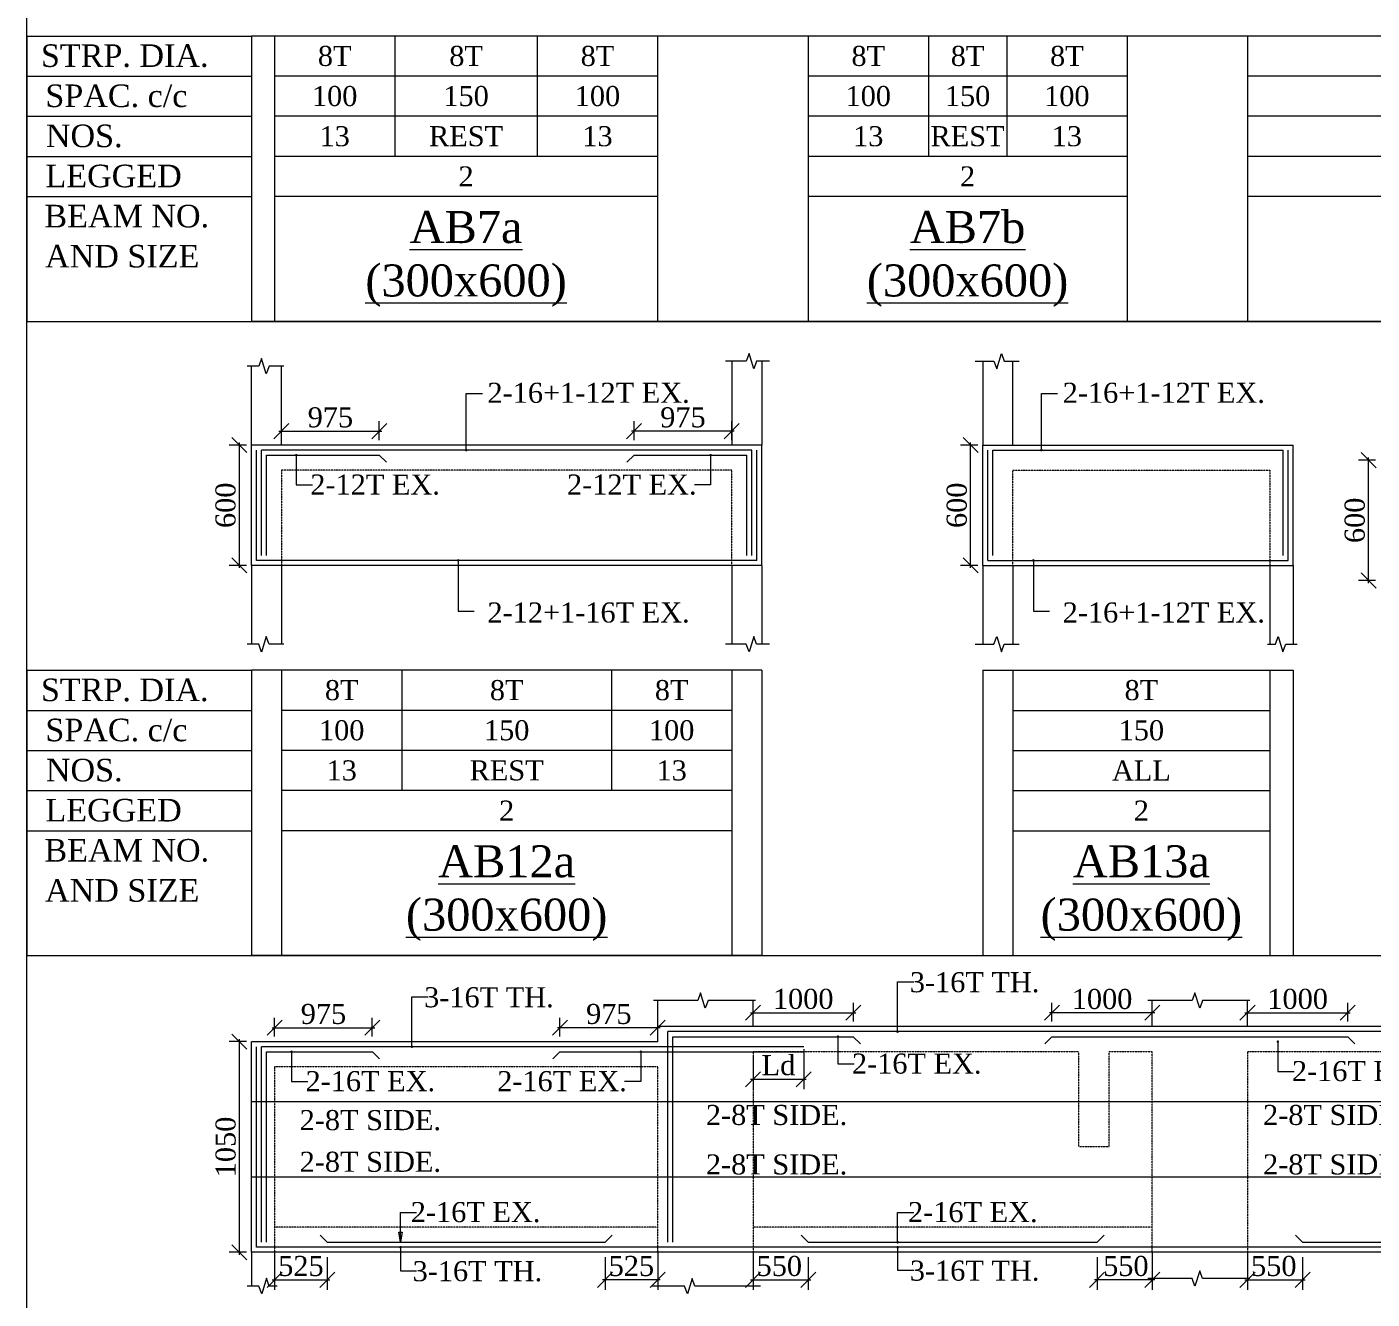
# Model space of a CAD drawing. Header units: inches. Extents: x 11017527 to 11245450, y -2821070 to -2693013.
# Drawn here: x 11057422 to 11070834, y -2780220 to -2767535 of the extents above; entities that cross this region are included whole.
import ezdxf
from ezdxf.enums import TextEntityAlignment as Align

# ---------------------------------------------------------------- set-up
doc = ezdxf.new("R2010")
doc.units = ezdxf.units.IN
doc.header["$LTSCALE"] = 0.5
doc.header["$MEASUREMENT"] = 0
doc.linetypes.add('HIDDEN', pattern=[9.525, 6.35, -3.175])
doc.layers.get('0').update_dxf_attribs({"lineweight": 0})
for name, color, linetype, lineweight in [('S-CUT OUT LINE', 9, 'Continuous', 9), ('S-DIM L.S.', 4, 'Continuous', 9), ('S-L.S.SECTION', 5, 'Continuous', 9), ('S-L.S.SLAB LINE', 8, 'HIDDEN', 5), ('S-L.S.STEEL', 6, 'Continuous', 15), ('S-SECTION MARK', 7, 'Continuous', 0), ('S-SHEET', 251, 'Continuous', 0), ('S-TEXT', 7, 'Continuous', 0), ('S-TEXT L.S. BEAM NO.', 30, 'Continuous', 5), ('S-TEXT. L.S.', 7, 'Continuous', 13)]:
    doc.layers.add(name, color=color, linetype=linetype, lineweight=lineweight)
doc.styles.add('135', font='arial.ttf', dxfattribs={"width": 0.8, "height": 135})
doc.styles.get("Standard").update_dxf_attribs({"font": 'times.ttf'})
doc.styles.add('TEXT', font='times.ttf')
doc.dimstyles.new('75', dxfattribs={"dimtxt": 135, "dimasz": 90, "dimexe": 0.1, "dimexo": 0.03, "dimgap": 0.09, "dimtad": 1, "dimdec": 0, "dimzin": 0, "dimdsep": 46, "dimtxsty": '135', "dimblk": 'ARCHTICK', "dimcen": 0.09, "dimclrd": 256, "dimclre": 256, "dimclrt": 256, "dimadec": 0, "dimazin": 0, "dimtfac": 1, "dimtdec": 0, "dimtofl": 0, "dimtmove": 1, "dimatfit": 3, "dimldrblk": 'DOTSMALL', "dimfxl": 1, "dimtolj": 1, "dimtzin": 0, "dimlwd": -1, "dimlwe": -1, "dimarcsym": 0})
doc.dimstyles.new('SETU_1', dxfattribs={"dimtxt": 200, "dimasz": 150, "dimexe": 100, "dimexo": 50, "dimgap": 35, "dimtad": 1, "dimdec": 0, "dimzin": 0, "dimdsep": 46, "dimtxsty": 'Standard', "dimblk": 'OBLIQUE', "dimcen": 150, "dimdle": 25, "dimclrd": 4, "dimclre": 7, "dimclrt": 256, "dimadec": 0, "dimazin": 0, "dimtfac": 1, "dimtdec": 0, "dimtofl": 0, "dimtmove": 1, "dimatfit": 3, "dimfxl": 1, "dimtolj": 1, "dimtzin": 0, "dimlwd": -1, "dimlwe": 5, "dimarcsym": 1})

# ---------------------------------------------------------------- blocks, each defined once
blk = doc.blocks.new('_Oblique')
at = {"color": 0, "linetype": 'ByBlock', "lineweight": -2}
blk.add_line((-0.5, -0.5), (0.5, 0.5), dxfattribs=at)
blk = doc.blocks.new('*D75')
at = {"layer": 'S-DIM L.S.', "color": 7, "lineweight": 5, "transparency": 16777216}
for p, q in [((11059960, -2771655), (11059960, -2771466)), ((11060935, -2771655), (11060935, -2771466))]:
    blk.add_line(p, q, dxfattribs=at)
at = {"layer": 'S-DIM L.S.', "color": 7, "transparency": 16777216}
blk.add_line((11059935, -2771566), (11060960, -2771566), dxfattribs=at)
at = {"layer": 'S-DIM L.S.', "color": 7, "transparency": 16777216, "xscale": 150, "yscale": 150, "zscale": 150, "rotation": 180}
blk.add_blockref('_Oblique', (11059960, -2771566), dxfattribs=at)
at = {"layer": 'S-DIM L.S.', "color": 7, "transparency": 16777216, "xscale": 150, "yscale": 150, "zscale": 150}
blk.add_blockref('_Oblique', (11060935, -2771566), dxfattribs=at)
at = {"layer": 'S-DIM L.S.', "transparency": 16777216, "insert": (11060448, -2771429), "char_height": 200, "attachment_point": 5, "style": 'TEXT'}
blk.add_mtext('\\A1;975', dxfattribs=at)
blk = doc.blocks.new('*D76')
at = {"layer": 'S-DIM L.S.', "color": 7, "lineweight": 5, "transparency": 16777216}
for p, q in [((11063475, -2771655), (11063475, -2771466)), ((11064450, -2771655), (11064450, -2771466))]:
    blk.add_line(p, q, dxfattribs=at)
at = {"layer": 'S-DIM L.S.', "color": 7, "transparency": 16777216}
blk.add_line((11064475, -2771566), (11063450, -2771566), dxfattribs=at)
at = {"layer": 'S-DIM L.S.', "color": 7, "transparency": 16777216, "xscale": 150, "yscale": 150, "zscale": 150, "rotation": 180}
blk.add_blockref('_Oblique', (11063475, -2771566), dxfattribs=at)
at = {"layer": 'S-DIM L.S.', "color": 7, "transparency": 16777216, "xscale": 150, "yscale": 150, "zscale": 150}
blk.add_blockref('_Oblique', (11064450, -2771566), dxfattribs=at)
at = {"layer": 'S-DIM L.S.', "transparency": 16777216, "insert": (11063963, -2771429), "char_height": 200, "attachment_point": 5, "style": 'TEXT'}
blk.add_mtext('\\A1;975', dxfattribs=at)
blk = doc.blocks.new('_ArchTick')
at = {"color": 0, "linetype": 'ByBlock', "const_width": 0.15}
blk.add_lwpolyline([(-0.5, -0.5), (0.5, 0.5)], dxfattribs=at)
blk = doc.blocks.new('*D91')
at = {"layer": 'S-DIM L.S.', "color": 7, "lineweight": 5, "transparency": 16777216}
for p, q in [((11059610, -2771705), (11059440, -2771705)), ((11059610, -2772905), (11059440, -2772905))]:
    blk.add_line(p, q, dxfattribs=at)
at = {"layer": 'S-DIM L.S.', "color": 6, "transparency": 16777216}
blk.add_line((11059540, -2772930), (11059540, -2771680), dxfattribs=at)
at = {"layer": 'S-DIM L.S.', "color": 6, "transparency": 16777216, "xscale": 150, "yscale": 150, "zscale": 150}
for p, rotation in [((11059540, -2771705), 90), ((11059540, -2772905), 270)]:
    blk.add_blockref('_Oblique', p, dxfattribs=dict(at, rotation=rotation))
at = {"layer": 'S-DIM L.S.', "transparency": 16777216, "insert": (11059403, -2772305), "char_height": 200, "attachment_point": 5, "rotation": 90, "style": 'TEXT'}
blk.add_mtext('\\A1;600', dxfattribs=at)
blk = doc.blocks.new('*D92')
at = {"layer": 'S-DIM L.S.', "color": 7, "lineweight": 5, "transparency": 16777216}
for p, q in [((11066902, -2771705), (11066731, -2771705)), ((11066902, -2772905), (11066731, -2772905))]:
    blk.add_line(p, q, dxfattribs=at)
at = {"layer": 'S-DIM L.S.', "color": 6, "transparency": 16777216}
blk.add_line((11066831, -2772930), (11066831, -2771680), dxfattribs=at)
at = {"layer": 'S-DIM L.S.', "color": 6, "transparency": 16777216, "xscale": 150, "yscale": 150, "zscale": 150}
for p, rotation in [((11066831, -2771705), 90), ((11066831, -2772905), 270)]:
    blk.add_blockref('_Oblique', p, dxfattribs=dict(at, rotation=rotation))
at = {"layer": 'S-DIM L.S.', "transparency": 16777216, "insert": (11066694, -2772305), "char_height": 200, "attachment_point": 5, "rotation": 90, "style": 'TEXT'}
blk.add_mtext('\\A1;600', dxfattribs=at)
blk = doc.blocks.new('*D93')
at = {"layer": 'S-DIM L.S.', "color": 7, "lineweight": 5, "transparency": 16777216}
for p, q in [((11070869, -2771855), (11070699, -2771855)), ((11070869, -2773055), (11070699, -2773055))]:
    blk.add_line(p, q, dxfattribs=at)
at = {"layer": 'S-DIM L.S.', "color": 6, "transparency": 16777216}
blk.add_line((11070799, -2773080), (11070799, -2771830), dxfattribs=at)
at = {"layer": 'S-DIM L.S.', "color": 6, "transparency": 16777216, "xscale": 150, "yscale": 150, "zscale": 150}
for p, rotation in [((11070799, -2771855), 90), ((11070799, -2773055), 270)]:
    blk.add_blockref('_Oblique', p, dxfattribs=dict(at, rotation=rotation))
at = {"layer": 'S-DIM L.S.', "transparency": 16777216, "insert": (11070662, -2772455), "char_height": 200, "attachment_point": 5, "rotation": 90, "style": 'TEXT'}
blk.add_mtext('\\A1;600', dxfattribs=at)
blk = doc.blocks.new('*D104')
at = {"layer": 'S-DIM L.S.', "color": 7, "lineweight": 5, "transparency": 16777216}
for p, q in [((11059891, -2777603), (11059891, -2777415)), ((11060866, -2777603), (11060866, -2777415))]:
    blk.add_line(p, q, dxfattribs=at)
at = {"layer": 'S-DIM L.S.', "color": 7, "transparency": 16777216}
blk.add_line((11059866, -2777515), (11060891, -2777515), dxfattribs=at)
at = {"layer": 'S-DIM L.S.', "color": 7, "transparency": 16777216, "xscale": 150, "yscale": 150, "zscale": 150, "rotation": 180}
blk.add_blockref('_Oblique', (11059891, -2777515), dxfattribs=at)
at = {"layer": 'S-DIM L.S.', "color": 7, "transparency": 16777216, "xscale": 150, "yscale": 150, "zscale": 150}
blk.add_blockref('_Oblique', (11060866, -2777515), dxfattribs=at)
at = {"layer": 'S-DIM L.S.', "transparency": 16777216, "insert": (11060379, -2777378), "char_height": 200, "attachment_point": 5, "style": 'TEXT'}
blk.add_mtext('\\A1;975', dxfattribs=at)
blk = doc.blocks.new('*D105')
at = {"layer": 'S-DIM L.S.', "color": 7, "lineweight": 5, "transparency": 16777216}
for p, q in [((11062737, -2777603), (11062737, -2777415)), ((11063712, -2777603), (11063712, -2777415))]:
    blk.add_line(p, q, dxfattribs=at)
at = {"layer": 'S-DIM L.S.', "color": 7, "transparency": 16777216}
blk.add_line((11063737, -2777515), (11062712, -2777515), dxfattribs=at)
at = {"layer": 'S-DIM L.S.', "color": 7, "transparency": 16777216, "xscale": 150, "yscale": 150, "zscale": 150, "rotation": 180}
blk.add_blockref('_Oblique', (11062737, -2777515), dxfattribs=at)
at = {"layer": 'S-DIM L.S.', "color": 7, "transparency": 16777216, "xscale": 150, "yscale": 150, "zscale": 150}
blk.add_blockref('_Oblique', (11063712, -2777515), dxfattribs=at)
at = {"layer": 'S-DIM L.S.', "transparency": 16777216, "insert": (11063224, -2777378), "char_height": 200, "attachment_point": 5, "style": 'TEXT'}
blk.add_mtext('\\A1;975', dxfattribs=at)
blk = doc.blocks.new('*D106')
at = {"layer": 'S-DIM L.S.', "color": 7, "lineweight": 5, "transparency": 16777216}
for p, q in [((11059891, -2779803), (11059891, -2780128)), ((11060416, -2779803), (11060416, -2780128))]:
    blk.add_line(p, q, dxfattribs=at)
at = {"layer": 'S-DIM L.S.', "color": 7, "transparency": 16777216}
blk.add_line((11059866, -2780028), (11060441, -2780028), dxfattribs=at)
at = {"layer": 'S-DIM L.S.', "color": 7, "transparency": 16777216, "xscale": 150, "yscale": 150, "zscale": 150, "rotation": 180}
blk.add_blockref('_Oblique', (11059891, -2780028), dxfattribs=at)
at = {"layer": 'S-DIM L.S.', "color": 7, "transparency": 16777216, "xscale": 150, "yscale": 150, "zscale": 150}
blk.add_blockref('_Oblique', (11060416, -2780028), dxfattribs=at)
at = {"layer": 'S-DIM L.S.', "transparency": 16777216, "insert": (11060154, -2779891), "char_height": 200, "attachment_point": 5, "style": 'TEXT'}
blk.add_mtext('\\A1;525', dxfattribs=at)
blk = doc.blocks.new('*D107')
at = {"layer": 'S-DIM L.S.', "color": 7, "lineweight": 5, "transparency": 16777216}
for p, q in [((11063187, -2779803), (11063187, -2780128)), ((11063712, -2779803), (11063712, -2780128))]:
    blk.add_line(p, q, dxfattribs=at)
at = {"layer": 'S-DIM L.S.', "color": 7, "transparency": 16777216}
blk.add_line((11063737, -2780028), (11063162, -2780028), dxfattribs=at)
at = {"layer": 'S-DIM L.S.', "color": 7, "transparency": 16777216, "xscale": 150, "yscale": 150, "zscale": 150, "rotation": 180}
blk.add_blockref('_Oblique', (11063187, -2780028), dxfattribs=at)
at = {"layer": 'S-DIM L.S.', "color": 7, "transparency": 16777216, "xscale": 150, "yscale": 150, "zscale": 150}
blk.add_blockref('_Oblique', (11063712, -2780028), dxfattribs=at)
at = {"layer": 'S-DIM L.S.', "transparency": 16777216, "insert": (11063449, -2779891), "char_height": 200, "attachment_point": 5, "style": 'TEXT'}
blk.add_mtext('\\A1;525', dxfattribs=at)
blk = doc.blocks.new('*D108')
at = {"layer": 'S-DIM L.S.', "color": 7, "lineweight": 5, "transparency": 16777216}
for p, q in [((11059611, -2777653), (11059440, -2777653)), ((11059611, -2779753), (11059440, -2779753))]:
    blk.add_line(p, q, dxfattribs=at)
at = {"layer": 'S-DIM L.S.', "color": 6, "transparency": 16777216}
blk.add_line((11059540, -2779778), (11059540, -2777628), dxfattribs=at)
at = {"layer": 'S-DIM L.S.', "color": 6, "transparency": 16777216, "xscale": 150, "yscale": 150, "zscale": 150}
for p, rotation in [((11059540, -2777653), 90), ((11059540, -2779753), 270)]:
    blk.add_blockref('_Oblique', p, dxfattribs=dict(at, rotation=rotation))
at = {"layer": 'S-DIM L.S.', "transparency": 16777216, "insert": (11059404, -2778703), "char_height": 200, "attachment_point": 5, "rotation": 90, "style": 'TEXT'}
blk.add_mtext('\\A1;1050', dxfattribs=at)
blk = doc.blocks.new('*D109')
at = {"layer": 'S-DIM L.S.', "color": 7, "lineweight": 5, "transparency": 16777216}
for p, q in [((11064662, -2777453), (11064662, -2777265)), ((11065662, -2777453), (11065662, -2777265))]:
    blk.add_line(p, q, dxfattribs=at)
at = {"layer": 'S-DIM L.S.', "color": 7, "transparency": 16777216}
blk.add_line((11064637, -2777365), (11065687, -2777365), dxfattribs=at)
at = {"layer": 'S-DIM L.S.', "color": 7, "transparency": 16777216, "xscale": 150, "yscale": 150, "zscale": 150, "rotation": 180}
blk.add_blockref('_Oblique', (11064662, -2777365), dxfattribs=at)
at = {"layer": 'S-DIM L.S.', "color": 7, "transparency": 16777216, "xscale": 150, "yscale": 150, "zscale": 150}
blk.add_blockref('_Oblique', (11065662, -2777365), dxfattribs=at)
at = {"layer": 'S-DIM L.S.', "transparency": 16777216, "insert": (11065162, -2777228), "char_height": 200, "attachment_point": 5, "style": 'TEXT'}
blk.add_mtext('\\A1;1000', dxfattribs=at)
blk = doc.blocks.new('*D110')
at = {"layer": 'S-DIM L.S.', "color": 7, "lineweight": 5, "transparency": 16777216}
for p, q in [((11067642, -2777453), (11067642, -2777265)), ((11068642, -2777453), (11068642, -2777265))]:
    blk.add_line(p, q, dxfattribs=at)
at = {"layer": 'S-DIM L.S.', "color": 7, "transparency": 16777216}
blk.add_line((11068667, -2777365), (11067617, -2777365), dxfattribs=at)
at = {"layer": 'S-DIM L.S.', "color": 7, "transparency": 16777216, "xscale": 150, "yscale": 150, "zscale": 150, "rotation": 180}
blk.add_blockref('_Oblique', (11067642, -2777365), dxfattribs=at)
at = {"layer": 'S-DIM L.S.', "color": 7, "transparency": 16777216, "xscale": 150, "yscale": 150, "zscale": 150}
blk.add_blockref('_Oblique', (11068642, -2777365), dxfattribs=at)
at = {"layer": 'S-DIM L.S.', "transparency": 16777216, "insert": (11068142, -2777229), "char_height": 200, "attachment_point": 5, "style": 'TEXT'}
blk.add_mtext('\\A1;1000', dxfattribs=at)
blk = doc.blocks.new('*D111')
at = {"layer": 'S-DIM L.S.', "color": 7, "lineweight": 5, "transparency": 16777216}
for p, q in [((11064662, -2779803), (11064662, -2780128)), ((11065212, -2779803), (11065212, -2780128))]:
    blk.add_line(p, q, dxfattribs=at)
at = {"layer": 'S-DIM L.S.', "color": 7, "transparency": 16777216}
blk.add_line((11064637, -2780028), (11065237, -2780028), dxfattribs=at)
at = {"layer": 'S-DIM L.S.', "color": 7, "transparency": 16777216, "xscale": 150, "yscale": 150, "zscale": 150, "rotation": 180}
blk.add_blockref('_Oblique', (11064662, -2780028), dxfattribs=at)
at = {"layer": 'S-DIM L.S.', "color": 7, "transparency": 16777216, "xscale": 150, "yscale": 150, "zscale": 150}
blk.add_blockref('_Oblique', (11065212, -2780028), dxfattribs=at)
at = {"layer": 'S-DIM L.S.', "transparency": 16777216, "insert": (11064924, -2779891), "char_height": 200, "attachment_point": 5, "style": 'TEXT'}
blk.add_mtext('\\A1;550', dxfattribs=at)
blk = doc.blocks.new('*D112')
at = {"layer": 'S-DIM L.S.', "color": 7, "lineweight": 5, "transparency": 16777216}
for p, q in [((11068092, -2779803), (11068092, -2780128)), ((11068642, -2779803), (11068642, -2780128))]:
    blk.add_line(p, q, dxfattribs=at)
at = {"layer": 'S-DIM L.S.', "color": 7, "transparency": 16777216}
blk.add_line((11068667, -2780028), (11068067, -2780028), dxfattribs=at)
at = {"layer": 'S-DIM L.S.', "color": 7, "transparency": 16777216, "xscale": 150, "yscale": 150, "zscale": 150, "rotation": 180}
blk.add_blockref('_Oblique', (11068092, -2780028), dxfattribs=at)
at = {"layer": 'S-DIM L.S.', "color": 7, "transparency": 16777216, "xscale": 150, "yscale": 150, "zscale": 150}
blk.add_blockref('_Oblique', (11068642, -2780028), dxfattribs=at)
at = {"layer": 'S-DIM L.S.', "transparency": 16777216, "insert": (11068379, -2779891), "char_height": 200, "attachment_point": 5, "style": 'TEXT'}
blk.add_mtext('\\A1;550', dxfattribs=at)
blk = doc.blocks.new('*D113')
at = {"layer": 'S-DIM L.S.', "color": 7, "lineweight": 5, "transparency": 16777216}
for p, q in [((11069592, -2777453), (11069592, -2777265)), ((11070592, -2777453), (11070592, -2777265))]:
    blk.add_line(p, q, dxfattribs=at)
at = {"layer": 'S-DIM L.S.', "color": 7, "transparency": 16777216}
blk.add_line((11069567, -2777365), (11070617, -2777365), dxfattribs=at)
at = {"layer": 'S-DIM L.S.', "color": 7, "transparency": 16777216, "xscale": 150, "yscale": 150, "zscale": 150, "rotation": 180}
blk.add_blockref('_Oblique', (11069592, -2777365), dxfattribs=at)
at = {"layer": 'S-DIM L.S.', "color": 7, "transparency": 16777216, "xscale": 150, "yscale": 150, "zscale": 150}
blk.add_blockref('_Oblique', (11070592, -2777365), dxfattribs=at)
at = {"layer": 'S-DIM L.S.', "transparency": 16777216, "insert": (11070092, -2777228), "char_height": 200, "attachment_point": 5, "style": 'TEXT'}
blk.add_mtext('\\A1;1000', dxfattribs=at)
blk = doc.blocks.new('*D115')
at = {"layer": 'S-DIM L.S.', "color": 7, "lineweight": 5, "transparency": 16777216}
for p, q in [((11069592, -2779803), (11069592, -2780128)), ((11070142, -2779803), (11070142, -2780128))]:
    blk.add_line(p, q, dxfattribs=at)
at = {"layer": 'S-DIM L.S.', "color": 7, "transparency": 16777216}
blk.add_line((11069567, -2780028), (11070167, -2780028), dxfattribs=at)
at = {"layer": 'S-DIM L.S.', "color": 7, "transparency": 16777216, "xscale": 150, "yscale": 150, "zscale": 150, "rotation": 180}
blk.add_blockref('_Oblique', (11069592, -2780028), dxfattribs=at)
at = {"layer": 'S-DIM L.S.', "color": 7, "transparency": 16777216, "xscale": 150, "yscale": 150, "zscale": 150}
blk.add_blockref('_Oblique', (11070142, -2780028), dxfattribs=at)
at = {"layer": 'S-DIM L.S.', "transparency": 16777216, "insert": (11069854, -2779891), "char_height": 200, "attachment_point": 5, "style": 'TEXT'}
blk.add_mtext('\\A1;550', dxfattribs=at)
blk = doc.blocks.new('*D381')
at = {"layer": 'S-DIM L.S.', "color": 7, "lineweight": 5, "transparency": 16777216}
for p, q in [((11064662, -2777803), (11064662, -2778128)), ((11065168, -2777729), (11065168, -2778128))]:
    blk.add_line(p, q, dxfattribs=at)
at = {"layer": 'S-DIM L.S.', "color": 7, "transparency": 16777216}
blk.add_line((11064637, -2778028), (11065193, -2778028), dxfattribs=at)
at = {"layer": 'S-DIM L.S.', "color": 7, "transparency": 16777216, "xscale": 150, "yscale": 150, "zscale": 150, "rotation": 180}
blk.add_blockref('_Oblique', (11064662, -2778028), dxfattribs=at)
at = {"layer": 'S-DIM L.S.', "color": 7, "transparency": 16777216, "xscale": 150, "yscale": 150, "zscale": 150}
blk.add_blockref('_Oblique', (11065168, -2778028), dxfattribs=at)
at = {"layer": 'S-DIM L.S.', "transparency": 16777216, "insert": (11064915, -2777889), "char_height": 200, "attachment_point": 5, "style": 'TEXT'}
blk.add_mtext('\\A1;Ld', dxfattribs=at)

msp = doc.modelspace()

# ---------------------------------------------------------------- linework, layer by layer
at = {"layer": 'S-CUT OUT LINE'}
for points, elevation in [([(11059984.997, -2770918.082), (11059836.456, -2770918.082), (11059808.486, -2770994.93), (11059761.809, -2770841.234), (11059733.839, -2770918.082), (11059617.896, -2770918.082)], 0.037), ([(11064825.475, -2770868.178), (11064697.594, -2770868.178), (11064669.623, -2770945.026), (11064622.946, -2770791.331), (11064594.976, -2770868.178), (11064387.488, -2770868.178)], 0.049), ([(11066876.541, -2770868.178), (11067063.527, -2770868.178), (11067091.498, -2770945.026), (11067138.174, -2770791.331), (11067166.145, -2770868.178), (11067314.527, -2770868.178)], 0.02), ([(11059984.997, -2773690.996), (11059836.456, -2773690.996), (11059808.486, -2773614.148), (11059761.809, -2773767.843), (11059733.839, -2773690.996), (11059617.896, -2773690.996)], 0.037), ([(11064825.475, -2773690.948), (11064697.594, -2773690.948), (11064669.623, -2773614.1), (11064622.946, -2773767.795), (11064594.976, -2773690.948), (11064387.488, -2773690.948)], 0.049), ([(11066876.541, -2773690.948), (11067063.527, -2773690.948), (11067091.498, -2773614.1), (11067138.174, -2773767.795), (11067166.145, -2773690.948), (11067314.527, -2773690.948)], 0.02), ([(11069791.436, -2773690.961), (11069869.977, -2773690.961), (11069897.947, -2773614.113), (11069944.624, -2773767.809), (11069972.594, -2773690.961), (11070088.537, -2773690.961)], 0.023), ([(11064686.237, -2777241.89), (11064213.04, -2777241.89), (11064185.07, -2777318.738), (11064138.393, -2777165.043), (11064110.423, -2777241.89), (11063669.136, -2777241.89)], 0.053), ([(11069616.237, -2777241.89), (11069143.04, -2777241.89), (11069115.07, -2777318.738), (11069068.393, -2777165.043), (11069040.423, -2777241.89), (11068599.136, -2777241.89)], 0.041), ([(11069616.237, -2780014.804), (11069143.04, -2780014.804), (11069115.07, -2779937.956), (11069068.393, -2780091.652), (11069040.423, -2780014.804), (11068599.136, -2780014.804)], 0.041), ([(11059915.9, -2780089.804), (11059837.359, -2780089.804), (11059809.389, -2780012.956), (11059762.712, -2780166.652), (11059734.742, -2780089.804), (11059618.799, -2780089.804)], 0.041), ([(11064737.618, -2780089.9), (11064082.451, -2780089.9), (11064054.481, -2780013.052), (11064007.804, -2780166.748), (11063979.834, -2780089.9), (11063648.728, -2780089.9)], 0.018)]:
    msp.add_lwpolyline(points, dxfattribs=dict(at, elevation=elevation))
at = {"layer": 'S-L.S.SECTION', "color": 1}
for p, q in [((11064450.475, -2770868.178, 0.02), (11064450.475, -2771704.563, 0.02)), ((11064750.475, -2770868.178, 0.025), (11064750.475, -2771704.563, 0.025)), ((11066951.541, -2770868.178, 0.02), (11066951.541, -2771704.563, 0.02)), ((11067251.541, -2771704.563, -0.009), (11067251.541, -2770868.178, -0.009)), ((11059660.475, -2771704.563, 0.015), (11059660.475, -2770918.13, 0.003)), ((11059960.475, -2771704.515, 0.049), (11059960.475, -2770918.082, 0.037)), ((11059660.475, -2772904.515, 0.015), (11059660.475, -2773690.948, 0.003)), ((11059960.475, -2772904.563, 0.049), (11059960.475, -2773690.996, 0.037)), ((11064450.475, -2772904.515, 0.032), (11064450.475, -2773690.948, 0.02)), ((11064750.475, -2772904.515, 0.038), (11064750.475, -2773690.948, 0.025)), ((11066951.541, -2772904.515, 0.032), (11066951.541, -2773690.948, 0.02)), ((11067251.541, -2772904.515, 0.003), (11067251.541, -2773690.948, -0.009)), ((11069815.958, -2772904.528, 0.035), (11069815.958, -2773690.961, 0.023)), ((11070045.958, -2772904.48, 0.001), (11070045.958, -2773690.913, -0.011)), ((11063711.715, -2777503.371, 0.031), (11063711.715, -2777241.938, 0.019)), ((11064661.715, -2777503.323, 0.066), (11064661.715, -2777241.89, 0.053)), ((11068641.715, -2777503.371, 0.02), (11068641.715, -2777241.938, 0.008)), ((11069591.715, -2777503.323, 0.054), (11069591.715, -2777241.89, 0.042)), ((11059661.378, -2779753.323, 0.019), (11059661.378, -2780089.756, 0.007)), ((11059891.378, -2779753.371, 0.054), (11059891.378, -2780089.804, 0.042)), ((11063711.715, -2779753.467, 0.002), (11063711.715, -2780089.9, -0.011)), ((11064662.618, -2779753.467, 0.045), (11064662.618, -2780089.9, 0.032)), ((11068641.715, -2779753.371, 0.034), (11068641.715, -2780014.756, 0.008)), ((11069591.715, -2779753.419, 0.068), (11069591.715, -2780014.804, 0.042))]:
    msp.add_line(p, q, dxfattribs=at)
at = {"layer": 'S-L.S.SECTION', "color": 5}
for p, q in [((11064750.475, -2771704.563, 0.003), (11059660.475, -2771704.563, 0.003)), ((11059660.475, -2772904.515, 0.015), (11059660.475, -2771704.563, 0.003)), ((11064750.475, -2772904.515, 0.032), (11064750.475, -2771704.563, 0.02)), ((11066951.541, -2771704.563, -0.002), (11070045.958, -2771704.528, -0.011)), ((11066951.541, -2772904.515, 0.027), (11066951.541, -2771704.563, 0.015)), ((11070045.958, -2772904.48, 0.001), (11070045.958, -2771704.528, -0.011)), ((11064750.475, -2772904.515, 0.015), (11059660.475, -2772904.515, 0.015)), ((11066951.541, -2772904.515, 0.01), (11070045.958, -2772904.48, 0.001)), ((11069591.715, -2777503.371, 0.02), (11063711.715, -2777503.371, 0.019)), ((11063711.715, -2777653.458, 0.021), (11063711.715, -2777503.371, 0.019)), ((11082401.715, -2777503.371, 0.008), (11068641.715, -2777503.371, 0.008)), ((11059661.378, -2779753.323, 0.019), (11059661.378, -2777653.323, 0.007)), ((11063711.715, -2777653.362, 0.028), (11059661.378, -2777653.323, 0.007)), ((11064662.618, -2779753.371, 0.045), (11059661.378, -2779753.323, 0.019)), ((11069591.715, -2779753.371, 0.046), (11063711.715, -2779753.371, 0.045)), ((11082401.715, -2779753.371, 0.035), (11068641.715, -2779753.371, 0.034))]:
    msp.add_line(p, q, dxfattribs=at)
at = {"layer": 'S-L.S.SLAB LINE', "linetype": 'HIDDEN', "ltscale": 0.8}
for p, q in [((11064450.475, -2771954.564, 0.035), (11059960.475, -2771954.567, 0.037)), ((11059960.475, -2771954.567, 0.023), (11059960.475, -2772904.515, 0.032)), ((11064450.475, -2772904.515, 0.032), (11064450.475, -2771954.564, 0.023)), ((11067251.541, -2771954.564, 0.006), (11069815.958, -2771954.532, 0.023)), ((11067251.541, -2772904.515, 0.003), (11067251.541, -2771954.564, -0.007)), ((11069815.958, -2771954.532, 0.009), (11069815.958, -2772904.48, 0.018)), ((11067911.715, -2777753.373, 0.052), (11064661.715, -2777753.375, 0.054)), ((11064661.715, -2777753.375, 0.039), (11064661.715, -2779753.371, 0.062)), ((11067911.715, -2778703.371, 0.036), (11067911.715, -2777753.373, 0.036)), ((11068641.715, -2777753.372, 0.052), (11068211.715, -2777753.373, 0.052)), ((11068211.715, -2778703.371, 0.036), (11068211.715, -2777753.373, 0.036)), ((11068641.715, -2779753.371, 0.062), (11068641.715, -2777753.372, 0.039)), ((11073541.715, -2777753.372, 0.04), (11069591.715, -2777753.375, 0.042)), ((11069591.715, -2777753.375, 0.027), (11069591.715, -2779753.371, 0.051)), ((11063711.715, -2777903.372, 0.028), (11059891.378, -2777903.327, 0.042)), ((11059891.378, -2777903.327, 0.027), (11059891.378, -2779753.323, 0.037)), ((11063711.715, -2779753.467, 0.002), (11063711.715, -2777903.468, -0.008)), ((11068211.715, -2778703.371, 0.02), (11067911.715, -2778703.371, 0.02)), ((11063711.715, -2779503.322, 0.028), (11059891.378, -2779503.367, 0.042)), ((11068641.715, -2779503.37, 0.052), (11064661.715, -2779503.367, 0.054))]:
    msp.add_line(p, q, dxfattribs=at)
at = {"layer": 'S-L.S.STEEL', "color": 1}
for p, q in [((11059710.475, -2772854.515, 0.015), (11059710.475, -2771754.563, 0.003)), ((11064650.475, -2771754.563, 0.003), (11059760.475, -2771754.563, 0.003)), ((11059760.475, -2772804.515, 0.015), (11059760.475, -2771754.563, 0.003)), ((11064650.475, -2772804.515, 0.032), (11064650.475, -2771754.563, 0.02)), ((11064700.475, -2772854.515, 0.032), (11064700.475, -2771754.563, 0.02)), ((11067001.541, -2772854.515, 0.027), (11067001.541, -2771754.563, 0.015)), ((11067051.541, -2771754.563, -0.002), (11069945.958, -2771754.528, -0.011)), ((11067051.541, -2772804.515, 0.027), (11067051.541, -2771754.563, 0.015)), ((11069945.958, -2772804.48, 0.001), (11069945.958, -2771754.528, -0.011)), ((11069995.958, -2772854.48, 0.001), (11069995.958, -2771754.528, -0.011)), ((11064700.475, -2772854.515, 0.016), (11059710.475, -2772854.515, 0.015)), ((11067001.541, -2772854.515, 0.01), (11069995.958, -2772854.48, 0.001)), ((11069491.715, -2777553.371, 0.02), (11063811.715, -2777553.371, 0.019)), ((11063811.715, -2779653.371, 0.045), (11063811.715, -2777553.371, 0.019)), ((11082301.715, -2777553.371, 0.009), (11068741.715, -2777553.371, 0.008)), ((11059711.378, -2779703.323, 0.019), (11059711.378, -2777703.323, 0.007)), ((11065168.097, -2777703.377, 0.037), (11059761.378, -2777703.323, 0.007)), ((11059761.378, -2779653.323, 0.019), (11059761.378, -2777703.323, 0.007)), ((11064662.618, -2778253.275, 0.059), (11059661.378, -2778253.325, 0.032)), ((11069591.715, -2778253.371, 0.037), (11063711.715, -2778253.371, 0.036)), ((11082401.715, -2778253.371, 0.026), (11068641.715, -2778253.371, 0.024)), ((11064662.618, -2779003.275, 0.059), (11059661.378, -2779003.225, 0.032)), ((11069591.715, -2779003.371, 0.037), (11063711.715, -2779003.371, 0.036)), ((11082401.715, -2779003.371, 0.026), (11068641.715, -2779003.371, 0.024)), ((11064612.618, -2779703.371, 0.045), (11059711.378, -2779703.323, 0.019)), ((11069541.715, -2779703.371, 0.046), (11063761.715, -2779703.371, 0.045)), ((11082351.715, -2779703.371, 0.035), (11068691.715, -2779703.371, 0.034))]:
    msp.add_line(p, q, dxfattribs=at)
at = {"layer": 'S-L.S.STEEL'}
for p, q in [((11059810.475, -2771804.563, 0.003), (11060935.475, -2771804.554, 0.007)), ((11059810.475, -2772804.515, 0.015), (11059810.475, -2771804.563, 0.003)), ((11060935.475, -2771804.554, 0.02), (11061006.483, -2771875.562, 0.02)), ((11063475.475, -2771804.574, 0.018), (11063404.466, -2771875.583, 0.018)), ((11063475.475, -2771804.574, 0.02), (11064600.475, -2771804.563, -0.013)), ((11064600.475, -2772804.515, 0.032), (11064600.475, -2771804.563, 0.02)), ((11063861.715, -2777603.371, 0.019), (11065661.715, -2777603.362, 0.023)), ((11063861.715, -2779653.371, 0.045), (11063861.715, -2777603.371, 0.019)), ((11065661.715, -2777603.362, 0.036), (11065732.723, -2777674.371, 0.036)), ((11067641.715, -2777603.383, 0.035), (11067570.706, -2777674.391, 0.035)), ((11067641.715, -2777603.383, 0.036), (11069441.715, -2777603.371, 0.003)), ((11068791.715, -2777603.371, 0.008), (11070591.715, -2777603.362, 0.011)), ((11070591.715, -2777603.362, 0.025), (11070662.723, -2777674.371, 0.025)), ((11059811.378, -2777753.323, 0.007), (11060866.378, -2777753.314, 0.011)), ((11059811.378, -2779653.323, 0.019), (11059811.378, -2777753.323, 0.007)), ((11060866.378, -2777753.314, 0.024), (11060937.386, -2777824.322, 0.024)), ((11062736.715, -2777753.383, 0.011), (11062665.706, -2777824.391, 0.011)), ((11062736.715, -2777753.383, 0.012), (11065168.097, -2777753.367, 0.018)), ((11060416.378, -2779653.323, 0.053), (11060345.369, -2779582.314, 0.053)), ((11063186.715, -2779653.323, 0.053), (11063257.723, -2779582.314, 0.053)), ((11065211.715, -2779653.371, 0.079), (11065140.706, -2779582.362, 0.079)), ((11068091.715, -2779653.323, 0.091), (11068162.723, -2779582.314, 0.091)), ((11070141.715, -2779653.371, 0.067), (11070070.706, -2779582.362, 0.067)), ((11060416.378, -2779653.323, 0.037), (11063186.715, -2779653.323, 0.037)), ((11065211.715, -2779653.371, 0.062), (11068091.715, -2779653.323, 0.074)), ((11070141.715, -2779653.371, 0.051), (11072991.715, -2779653.227, 0.043))]:
    msp.add_line(p, q, dxfattribs=at)
at = {"layer": 'S-SHEET'}
for p, q in [((11057421.852, -2767625.803, 0.001), (11059660.475, -2767625.803, 0.001)), ((11057421.852, -2767625.804), (11057421.852, -2770471.59)), ((11065210.811, -2767625.851, 0.044), (11059660.475, -2767625.803, 0.019)), ((11059660.475, -2767625.803, 0.001), (11059660.475, -2770471.59, 0.001)), ((11059890.475, -2767625.803, 0.019), (11059890.475, -2770471.59, 0.019)), ((11061090.475, -2767625.803, 0.019), (11061090.475, -2768825.818, 0.019)), ((11062510.811, -2767625.851, 0.007), (11062510.811, -2768825.836, 0.007)), ((11076820.811, -2767625.851, 0.013), (11063710.811, -2767625.838, 0.044)), ((11063710.811, -2767625.838, 0.024), (11063710.811, -2770471.625, 0.024)), ((11063710.811, -2767625.838, 0.037), (11063710.811, -2770471.625, 0.037)), ((11063710.811, -2767625.851, 0.007), (11063710.811, -2770471.638, 0.007)), ((11065210.811, -2767625.851, 0.032), (11065210.811, -2770471.638, 0.032)), ((11065210.811, -2767625.851, 0.032), (11065210.811, -2770471.638, 0.032)), ((11066410.811, -2767625.849, 0.031), (11066410.811, -2768825.864, 0.031)), ((11067190.811, -2767625.851, 0.03), (11067190.811, -2768825.836, 0.03)), ((11068390.811, -2767625.851, 0.03), (11068390.811, -2770471.638, 0.03)), ((11069590.811, -2767625.851, 0.05), (11069590.811, -2770471.638, 0.05)), ((11057421.852, -2768025.803, 0.001), (11059660.475, -2768025.803, 0.001)), ((11063710.811, -2768025.851, 0.016), (11059890.475, -2768025.803, 0.019)), ((11068390.811, -2768025.851, 0.047), (11065210.811, -2768025.851, 0.043)), ((11076410.811, -2768025.851, 0.062), (11069590.811, -2768025.851, 0.062)), ((11057421.852, -2768425.803, 0.001), (11059660.475, -2768425.803, 0.001)), ((11063710.811, -2768425.851, 0.016), (11059890.475, -2768425.803, 0.019)), ((11068390.811, -2768425.851, 0.047), (11065210.811, -2768425.851, 0.043)), ((11076410.811, -2768425.851, 0.062), (11069590.811, -2768425.851, 0.062)), ((11057421.852, -2768825.803, 0.001), (11059660.475, -2768825.803, 0.001)), ((11063710.811, -2768825.851, 0.016), (11059890.475, -2768825.803, 0.019)), ((11068390.811, -2768825.851, 0.047), (11065210.811, -2768825.851, 0.043)), ((11076410.811, -2768825.851, 0.062), (11069590.811, -2768825.851, 0.062)), ((11057421.852, -2769225.803, 0.001), (11059660.475, -2769225.803, 0.001)), ((11063710.811, -2769225.851, 0.016), (11059890.475, -2769225.803, 0.019)), ((11068390.811, -2769225.851, 0.047), (11065210.811, -2769225.851, 0.043)), ((11076410.811, -2769225.851, 0.062), (11069590.811, -2769225.851, 0.062)), ((11057421.852, -2770471.59, 0.001), (11115101.842, -2770471.59, 0.001)), ((11057421.852, -2770471.59, 0.001), (11059660.475, -2770471.59, 0.001)), ((11065210.811, -2770471.638, 0.044), (11059660.475, -2770471.59, 0.019)), ((11076820.811, -2770471.638, 0.013), (11063710.811, -2770471.625, 0.044)), ((11057421.852, -2773949.563, 0.003), (11059660.475, -2773949.563, 0.003)), ((11057421.852, -2773949.564, 0.001), (11057421.852, -2776795.351, 0.001)), ((11064750.475, -2773949.563, 0.02), (11059660.475, -2773949.563, 0.02)), ((11059660.475, -2773949.563, 0.003), (11059660.475, -2776795.35, 0.003)), ((11059960.475, -2773949.563, 0.02), (11059960.475, -2776795.35, 0.02)), ((11061160.475, -2773949.563, 0.02), (11061160.475, -2775149.578, 0.02)), ((11063250.475, -2773949.563, 0.02), (11063250.475, -2775149.548, 0.02)), ((11064450.475, -2773949.563, 0.02), (11064450.475, -2776795.35, 0.02)), ((11064750.475, -2773949.563, 0.008), (11064750.475, -2776795.35, 0.008)), ((11066951.541, -2773949.563, 0.015), (11070045.958, -2773949.528, 0.006)), ((11066951.541, -2773949.563, 0.003), (11066951.541, -2776795.35, 0.003)), ((11067251.541, -2773949.563, -0.009), (11067251.541, -2776795.35, -0.009)), ((11069815.958, -2773949.528, 0.006), (11069815.958, -2776795.316, 0.006)), ((11070045.958, -2773949.528, -0.011), (11070045.958, -2776795.316, -0.011)), ((11057421.852, -2774349.563, 0.003), (11059660.475, -2774349.563, 0.003)), ((11064450.475, -2774349.563, 0.03), (11059960.475, -2774349.563, 0.02)), ((11067251.541, -2774349.563, 0), (11069815.958, -2774349.528, 0.006)), ((11057421.852, -2774749.563, 0.003), (11059660.475, -2774749.563, 0.003)), ((11064450.475, -2774749.563, 0.03), (11059960.475, -2774749.563, 0.02)), ((11067251.541, -2774749.563, 0), (11069815.958, -2774749.528, 0.006)), ((11057421.852, -2775149.563, 0.003), (11059660.475, -2775149.563, 0.003)), ((11064450.475, -2775149.563, 0.03), (11059960.475, -2775149.563, 0.02)), ((11067251.541, -2775149.563, 0), (11069815.958, -2775149.528, 0.006)), ((11057421.852, -2775549.563, 0.003), (11059660.475, -2775549.563, 0.003)), ((11064450.475, -2775549.563, 0.03), (11059960.475, -2775549.563, 0.02)), ((11067251.541, -2775549.563, 0), (11069815.958, -2775549.528, 0.006)), ((11057421.852, -2776795.35, 0.003), (11115101.842, -2776795.35, 0.003)), ((11057421.852, -2776795.35, 0.003), (11059660.475, -2776795.35, 0.003)), ((11064750.475, -2776795.35, 0.02), (11059660.475, -2776795.35, 0.02)), ((11066951.541, -2776795.35, 0.015), (11070045.958, -2776795.316, 0.006))]:
    msp.add_line(p, q, dxfattribs=at)
msp.add_lwpolyline([(11115101.842, -2792519.024), (11057421.852, -2792519.024), (11057421.852, -2745176.548), (11115101.842, -2745176.548)], close=True, dxfattribs=at)

# ---------------------------------------------------------------- texts
at = {"layer": 'S-TEXT', "style": 'TEXT'}
for s, p in [('STRP. DIA.', (11058397.185, -2767933.86, 0.001)), ('SPAC. c/c', (11058314.047, -2768333.86, 0.001)), ('NOS.', (11057993.499, -2768733.86, 0.001)), ('LEGGED', (11058286.145, -2769133.86, 0.001)), ('BEAM NO.', (11058417.38, -2769533.86, 0.001)), ('AND SIZE', (11058372.174, -2769933.86, 0.001)), ('STRP. DIA.', (11058397.185, -2774257.62, 0.003)), ('SPAC. c/c', (11058314.047, -2774657.62, 0.003)), ('NOS.', (11057993.499, -2775057.62, 0.003)), ('LEGGED', (11058286.145, -2775457.62, 0.003)), ('BEAM NO.', (11058417.38, -2775857.62, 0.003)), ('AND SIZE', (11058372.174, -2776257.62, 0.003))]:
    msp.add_text(s, height=225, dxfattribs=at).set_placement(p, align=Align.CENTER)
at = {"layer": 'S-TEXT', "char_height": 200, "attachment_point": 5, "style": 'TEXT'}
for s, insert, width in [('8T', (11060490.475, -2767825.812, 0.018), 1200), ('8T', (11061800.811, -2767825.836, 0.017), 1420.00002), ('8T', (11063110.811, -2767825.86, 0.006), 1200), ('8T', (11065810.811, -2767825.858, 0.031), 1200), ('8T', (11066800.811, -2767825.836, 0.032), 780), ('8T', (11067790.811, -2767825.86, 0.03), 1200), ('\\pxt9.000002;100', (11060490.475, -2768225.812, 0.019), 1200), ('\\pxt9.000002;150', (11061800.811, -2768225.829, 0.021), 1420.00002), ('\\pxt9.000002;100', (11063110.811, -2768225.86, 0.007), 1200), ('\\pxt9.000002;100', (11065810.811, -2768225.858, 0.032), 1200), ('\\pxt9.000002;150', (11066800.811, -2768225.821, 0.03), 780), ('\\pxt9.000002;100', (11067790.811, -2768225.86, 0.031), 1200), ('13', (11060490.475, -2768625.812, 0.019), 1200), ('REST', (11061800.811, -2768625.829, 0.022), 1420.00002), ('13', (11063110.811, -2768625.86, 0.007), 1200), ('13', (11065810.811, -2768625.858, 0.032), 1200), ('REST', (11066800.811, -2768625.821, 0.03), 780), ('13', (11067790.811, -2768625.86, 0.031), 1200), ('2', (11061800.643, -2769025.812, 0.019), 3820.33685), ('2', (11066800.811, -2769025.836, 0.035), 3180), ('8T', (11060560.475, -2774149.572, 0.02), 1200), ('8T', (11062205.475, -2774149.548, 0.025), 2090), ('8T', (11063850.475, -2774149.572, 0.02), 1200), ('8T', (11068533.75, -2774149.531, 0.004), 2564.41704), ('\\pxt9.000002;100', (11060560.475, -2774549.572, 0.021), 1200), ('\\pxt9.000002;150', (11062205.475, -2774549.541, 0.035), 2090), ('\\pxt9.000002;100', (11063850.475, -2774549.572, 0.021), 1200), ('\\pxt9.000002;150', (11068533.75, -2774549.531, 0.006), 2564.41704), ('13', (11060560.475, -2774949.572, 0.021), 1200), ('REST', (11062205.475, -2774949.541, 0.035), 2090), ('13', (11063850.475, -2774949.572, 0.021), 1200), ('ALL', (11068533.75, -2774949.541, 0.006), 2564.41704), ('2', (11062205.475, -2775349.524, 0.032), 4490), ('2', (11068533.75, -2775349.524, 0.005), 2564.41704)]:
    msp.add_mtext(s, dxfattribs=dict(at, insert=insert, width=width))
at = {"layer": 'S-TEXT L.S. BEAM NO.', "linetype": 'ByBlock', "char_height": 319.2745, "attachment_point": 5, "style": 'TEXT'}
for s, insert, width in [('{\\LAB7a\\P(300x600)}', (11061800.643, -2769848.706, 0.014), 3820.33685), ('{\\LAB7b\\P(300x600)}', (11066800.811, -2769848.73, 0.028), 3180), ('{\\LAB12a\\P(300x600)}', (11062205.475, -2776172.442, 0.023), 4490), ('{\\LAB13a\\P(300x600)}', (11068533.75, -2776172.424, 0.001), 2564.41704)]:
    msp.add_mtext(s, dxfattribs=dict(at, insert=insert, width=width))
at = {"layer": 'S-TEXT. L.S.', "style": 'TEXT'}
for s, p in [('2-16+1-12T EX.', (11062014.033, -2771283.188, -0.002)), ('2-16+1-12T EX.', (11067749.533, -2771283.188, -0.002)), ('2-12+1-16T EX.', (11062014.033, -2773473.816, -0.002)), ('2-16+1-12T EX.', (11067749.533, -2773473.816, -0.002))]:
    msp.add_text(s, height=200, dxfattribs=at).set_placement(p)
for s, p in [('2-12T EX.', (11060893.553, -2772197.982, 0.026)), ('2-12T EX.', (11063452.959, -2772197.982, 0.026)), ('3-16T TH.', (11066871.157, -2777160.176, 0.046)), ('3-16T TH.', (11062028.479, -2777310.176, 0.022)), ('2-16T EX.', (11066294.047, -2777971.781, 0.042)), ('2-16T EX.', (11070680.617, -2778046.781, 0.03)), ('2-16T EX.', (11060846.045, -2778146.79, 0.018)), ('2-16T EX.', (11062757.047, -2778146.79, 0.018)), ('2-8T SIDE.', (11060846.045, -2778535.397, 0.008)), ('2-8T SIDE.', (11064896.382, -2778483.989, 0.012)), ('2-8T SIDE.', (11070451.789, -2778483.989, 0)), ('2-8T SIDE.', (11060846.045, -2778950.88, 0.008)), ('2-8T SIDE.', (11064896.382, -2778977.271, 0.012)), ('2-8T SIDE.', (11070451.789, -2778977.271, 0)), ('2-16T EX.', (11061895.467, -2779452.464, 0.052)), ('2-16T EX.', (11066853.025, -2779452.512, 0.077)), ('3-16T TH.', (11061913.599, -2780041.475, 0.052)), ('3-16T TH.', (11066871.157, -2780036.098, 0.077))]:
    msp.add_text(s, height=200, dxfattribs=at).set_placement(p, align=Align.CENTER)

# ---------------------------------------------------------------- dimensions: what is measured, and where the dimension line sits
at = {"layer": 'S-DIM L.S.'}
for base, p1, p2, picture, middle in [((11060935.475, -2771566.411, 0.02), (11059960.475, -2771704.563, 0.02), (11060935.475, -2771704.554, 0.02), '*D75', (11060447.975, -2771429.393, 0.02)), ((11065661.715, -2777365.219, 0.036), (11064661.715, -2777503.371, 0.036), (11065661.715, -2777503.362, 0.036), '*D109', (11065161.715, -2777228.489, 0.036)), ((11070591.715, -2777365.219, 0.025), (11069591.715, -2777503.371, 0.025), (11070591.715, -2777503.362, 0.025), '*D113', (11070091.715, -2777228.489, 0.025)), ((11060866.378, -2777515.171, 0.025), (11059891.378, -2777653.323, 0.024), (11060866.378, -2777653.314, 0.024), '*D104', (11060378.878, -2777378.153, 0.025))]:
    dim = msp.add_linear_dim(base=base, p1=p1, p2=p2, dimstyle='SETU_1', override={"dimtxsty": 'TEXT', "dimblk": 'Oblique', "dimclrd": 7, "dimarcsym": 1}, dxfattribs=at)
    dim.commit()
    dim.dimension.update_dxf_attribs({"geometry": picture, "text_midpoint": middle})
for base, p1, p2, picture, middle in [((11063475.475, -2771566.423, 0.02), (11064450.475, -2771704.563, 0.02), (11063475.475, -2771704.574, 0.018), '*D76', (11063962.975, -2771429.404, 0.02)), ((11067641.715, -2777365.231, 0.036), (11068641.715, -2777503.371, 0.036), (11067641.715, -2777503.383, 0.035), '*D110', (11068141.715, -2777228.501, 0.036)), ((11062736.715, -2777515.231, 0.012), (11063711.715, -2777653.371, 0.012), (11062736.715, -2777653.383, 0.011), '*D105', (11063224.215, -2777378.212, 0.012))]:
    dim = msp.add_linear_dim(base=base, p1=p1, p2=p2, angle=180, dimstyle='SETU_1', override={"dimtxsty": 'TEXT', "dimblk": 'Oblique', "dimclrd": 7, "dimarcsym": 1}, dxfattribs=at)
    dim.commit()
    dim.dimension.update_dxf_attribs({"geometry": picture, "text_midpoint": middle})
at = {"layer": 'S-DIM L.S.', "color": 7}
for base, p1, p2, picture, middle in [((11059539.561, -2771704.563, -0.017), (11059660.475, -2772904.563, -0.017), (11059660.475, -2771704.563, -0.017), '*D91', (11059402.83, -2772304.563, -0.017)), ((11066830.627, -2771704.563, -0.022), (11066951.541, -2772904.563, -0.022), (11066951.541, -2771704.563, -0.022), '*D92', (11066693.897, -2772304.563, -0.022)), ((11070798.518, -2771854.523, -0.031), (11070919.432, -2773054.523, -0.031), (11070919.432, -2771854.523, -0.031), '*D93', (11070661.788, -2772454.523, -0.031)), ((11059540.464, -2777653.323, 0.007), (11059661.378, -2779753.371, 0.007), (11059661.378, -2777653.323, 0.007), '*D108', (11059403.734, -2778703.347, 0.007))]:
    dim = msp.add_linear_dim(base=base, p1=p1, p2=p2, angle=90, dimstyle='SETU_1', override={"dimlfac": 0.5, "dimtxsty": 'TEXT', "dimclrd": 6, "dimarcsym": 1}, dxfattribs=at)
    dim.commit()
    dim.dimension.update_dxf_attribs({"geometry": picture, "text_midpoint": middle})
at = {"layer": 'S-DIM L.S.'}
dim = msp.add_linear_dim(base=(11065168.097, -2778028.196, 0.039), p1=(11064661.715, -2777753.459, 0.039), p2=(11065168.097, -2777678.865, 0.046), text='Ld', dimstyle='SETU_1', override={"dimtxsty": 'TEXT', "dimclrd": 7}, dxfattribs=at)
dim.commit()
dim.dimension.update_dxf_attribs({"geometry": '*D381', "text_midpoint": (11064914.906, -2778028.196, 0.039), "dimtype": 160})
for base, p1, p2, picture, middle in [((11060416.378, -2780028.06, 0.037), (11059891.378, -2779753.323, 0.037), (11060416.378, -2779753.323, 0.053), '*D106', (11060153.878, -2780028.06, 0.037)), ((11065211.715, -2780028.108, 0.062), (11064661.715, -2779753.371, 0.062), (11065211.715, -2779753.371, 0.079), '*D111', (11064924.215, -2780028.108, 0.062)), ((11070141.715, -2780028.108, 0.051), (11069591.715, -2779753.371, 0.051), (11070141.715, -2779753.371, 0.067), '*D115', (11069854.215, -2780028.108, 0.051))]:
    dim = msp.add_linear_dim(base=base, p1=p1, p2=p2, dimstyle='SETU_1', override={"dimtxsty": 'TEXT', "dimblk": 'Oblique', "dimclrd": 7, "dimarcsym": 1}, dxfattribs=at)
    dim.commit()
    dim.dimension.update_dxf_attribs({"geometry": picture, "text_midpoint": middle, "dimtype": 160})
for base, p1, p2, picture, middle in [((11063186.715, -2780028.06, 0.037), (11063711.715, -2779753.323, 0.037), (11063186.715, -2779753.323, 0.053), '*D107', (11063449.215, -2780028.06, 0.037)), ((11068091.715, -2780028.06, 0.074), (11068641.715, -2779753.323, 0.074), (11068091.715, -2779753.323, 0.091), '*D112', (11068379.215, -2780028.06, 0.074))]:
    dim = msp.add_linear_dim(base=base, p1=p1, p2=p2, angle=180, dimstyle='SETU_1', override={"dimtxsty": 'TEXT', "dimblk": 'Oblique', "dimclrd": 7, "dimarcsym": 1}, dxfattribs=at)
    dim.commit()
    dim.dimension.update_dxf_attribs({"geometry": picture, "text_midpoint": middle, "dimtype": 160})

# ---------------------------------------------------------------- leaders
at = {"layer": 'S-SECTION MARK'}
for points, override in [([(11061802.189, -2771754.563, 0.027), (11061802.189, -2771191.074, 0.027), (11061963.689, -2771191.074, 0.027)], {"dimasz": 100, "dimclrd": 7}), ([(11067537.689, -2771754.563, 0.027), (11067537.689, -2771191.074, 0.027), (11067699.189, -2771191.074, 0.027)], {"dimasz": 100, "dimclrd": 7}), ([(11060107.736, -2771804.593, 0.055), (11060107.736, -2772101.868, 0.055), (11060269.236, -2772101.868, 0.055)], {"dimasz": 100, "dimclrd": 7}), ([(11064238.777, -2771804.593, 0.055), (11064238.777, -2772101.868, 0.055), (11064077.276, -2772101.868, 0.055)], {"dimasz": 100, "dimclrd": 7}), ([(11061721.438, -2772854.515, 0.027), (11061721.438, -2773359.203, 0.027), (11061882.939, -2773359.203, 0.027)], {"dimasz": 100, "dimclrd": 7}), ([(11067456.938, -2772854.515, 0.027), (11067456.938, -2773359.203, 0.027), (11067618.439, -2773359.203, 0.027)], {"dimasz": 100, "dimclrd": 7}), ([(11066103.681, -2777553.371, 0.043), (11066103.681, -2777055.382, 0.043), (11066265.181, -2777055.382, 0.043)], {"dimasz": 100, "dimclrd": 7}), ([(11061261.003, -2777703.371, 0.019), (11061261.003, -2777205.382, 0.019), (11061422.504, -2777205.382, 0.019)], {"dimasz": 100, "dimclrd": 7}), ([(11065508.229, -2777603.366, 0.071), (11065508.229, -2777875.667, 0.071), (11065669.73, -2777875.667, 0.071)], {"dimasz": 100, "dimclrd": 7}), ([(11069894.799, -2777653.392, 0.06), (11069894.799, -2777950.667, 0.06), (11070056.3, -2777950.667, 0.06)], {"dimasz": 100, "dimclrd": 7}), ([(11060060.228, -2777753.401, 0.047), (11060060.228, -2778050.677, 0.047), (11060221.728, -2778050.677, 0.047)], {"dimasz": 100, "dimclrd": 7}), ([(11063542.864, -2777753.401, 0.047), (11063542.864, -2778050.677, 0.047), (11063381.364, -2778050.677, 0.047)], {"dimasz": 100, "dimclrd": 7}), ([(11061146.123, -2779653.323, 0.037), (11061146.123, -2779356.047, 0.037), (11061307.623, -2779356.047, 0.037)], {"dimasz": 100, "dimclrd": 7, "dimldrblk": 'ClosedBlank'}), ([(11066103.681, -2779653.371, 0.062), (11066103.681, -2779356.095, 0.062), (11066265.181, -2779356.095, 0.062)], {"dimasz": 100, "dimclrd": 7}), ([(11061146.123, -2779703.371, 0.037), (11061146.123, -2779936.681, 0.037), (11061307.623, -2779936.681, 0.037)], {"dimasz": 100, "dimclrd": 7}), ([(11066103.681, -2779703.419, 0.062), (11066103.681, -2779931.304, 0.062), (11066265.181, -2779931.304, 0.062)], {"dimasz": 100, "dimclrd": 7})]:
    msp.add_leader(points, dimstyle='75', override=override, dxfattribs=at)

doc.saveas('drawing.dxf')
